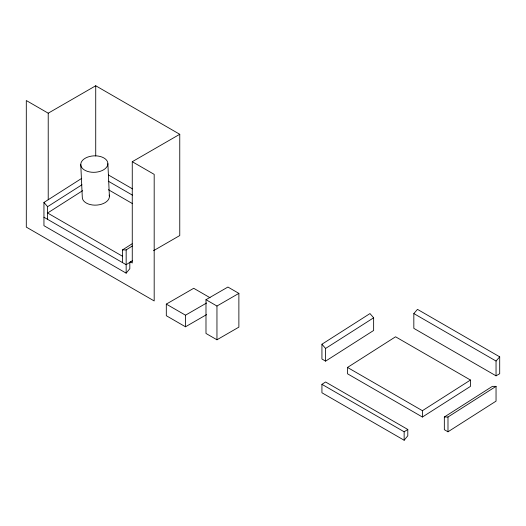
<?xml version="1.0" encoding="UTF-8"?>
<svg xmlns="http://www.w3.org/2000/svg" width="526" height="526" viewBox="0 0 526 526"><rect width="100%" height="100%" fill="white"/><g stroke="black" fill="none" stroke-linecap="round" stroke-linejoin="round"><path stroke-width="0.79" d="M81.708 178.367L43.947 202.451L43.947 225.68L126.161 273.145L129.817 268.701L129.817 262.375M404.146 440.236L407.795 435.791L407.795 429.466L325.587 382.001L321.932 384.328L321.932 392.771L404.146 440.236L404.146 431.793L407.795 429.466M413.83 313.575L417.486 309.373L499.7 356.838L499.7 373.716L496.044 375.827L413.83 328.362L413.83 313.575L496.044 361.04L496.044 375.827M496.044 361.04L499.7 356.838M47.603 219.349L47.603 206.672L81.931 184.777M82.615 190.682L47.603 213.01L122.512 256.261M122.512 262.599L122.512 249.916L132.118 243.788M122.512 249.916L126.161 249.916L132.342 245.977M132.342 260.764L126.161 264.703L43.947 217.238M321.932 344.228L369.988 313.575L373.638 317.796L373.638 330.473L325.587 361.125L321.932 359.015L321.932 344.228L325.587 348.449L325.587 361.125M325.587 348.449L373.638 317.796M347.508 367.444L395.565 336.791L470.468 380.035L470.468 386.373L422.411 417.026L347.508 373.782L347.508 367.444L422.411 410.688L422.411 417.026M422.411 410.688L470.468 380.035M444.338 417.006L492.395 386.354L496.044 386.354L496.044 401.141L447.988 431.793L444.338 429.683L444.338 417.006L447.988 417.006L496.044 386.354M130.146 261.751L132.263 262.974L132.263 161.712L154.184 174.369L154.184 300.944L26.3 227.107L26.3 100.532L48.221 113.189L95.725 85.764L179.76 134.288L179.76 235.549L153.533 250.692M132.263 161.712L179.76 134.288M206.573 314.62L185.494 326.791L166.308 315.718L166.308 304.113L193.713 288.294L210.052 297.729M205.988 299.702L227.916 287.045L238.876 293.376L238.876 327.126L216.955 339.783L205.988 333.458L205.988 299.702L216.955 306.033L238.876 293.376M166.308 304.113L185.494 315.192L206.573 303.022M108.415 174.967L132.513 188.88M108.31 181.214L132.401 195.126M108.382 189.702L132.407 203.575M321.932 384.328L404.146 431.793M43.947 202.451L47.603 206.672M107.876 163.671A13.564 8.232 -2.7 0 1 87.546 171.41A13.564 8.232 -2.7 0 1 87.533 157.149A13.564 8.232 -2.7 0 1 107.876 163.671L109.401 196.5M80.761 164.48L82.293 197.309A13.564 8.232 -2.7 0 0 97.04 205.074A13.564 8.232 -2.7 0 0 109.198 195.074M447.988 417.006L447.988 431.793M216.955 306.033L216.955 339.783M185.494 315.192L185.494 326.791M126.161 249.916L126.161 273.145M95.725 85.764L95.725 155.998M48.221 113.189L48.221 199.755"/></g></svg>
